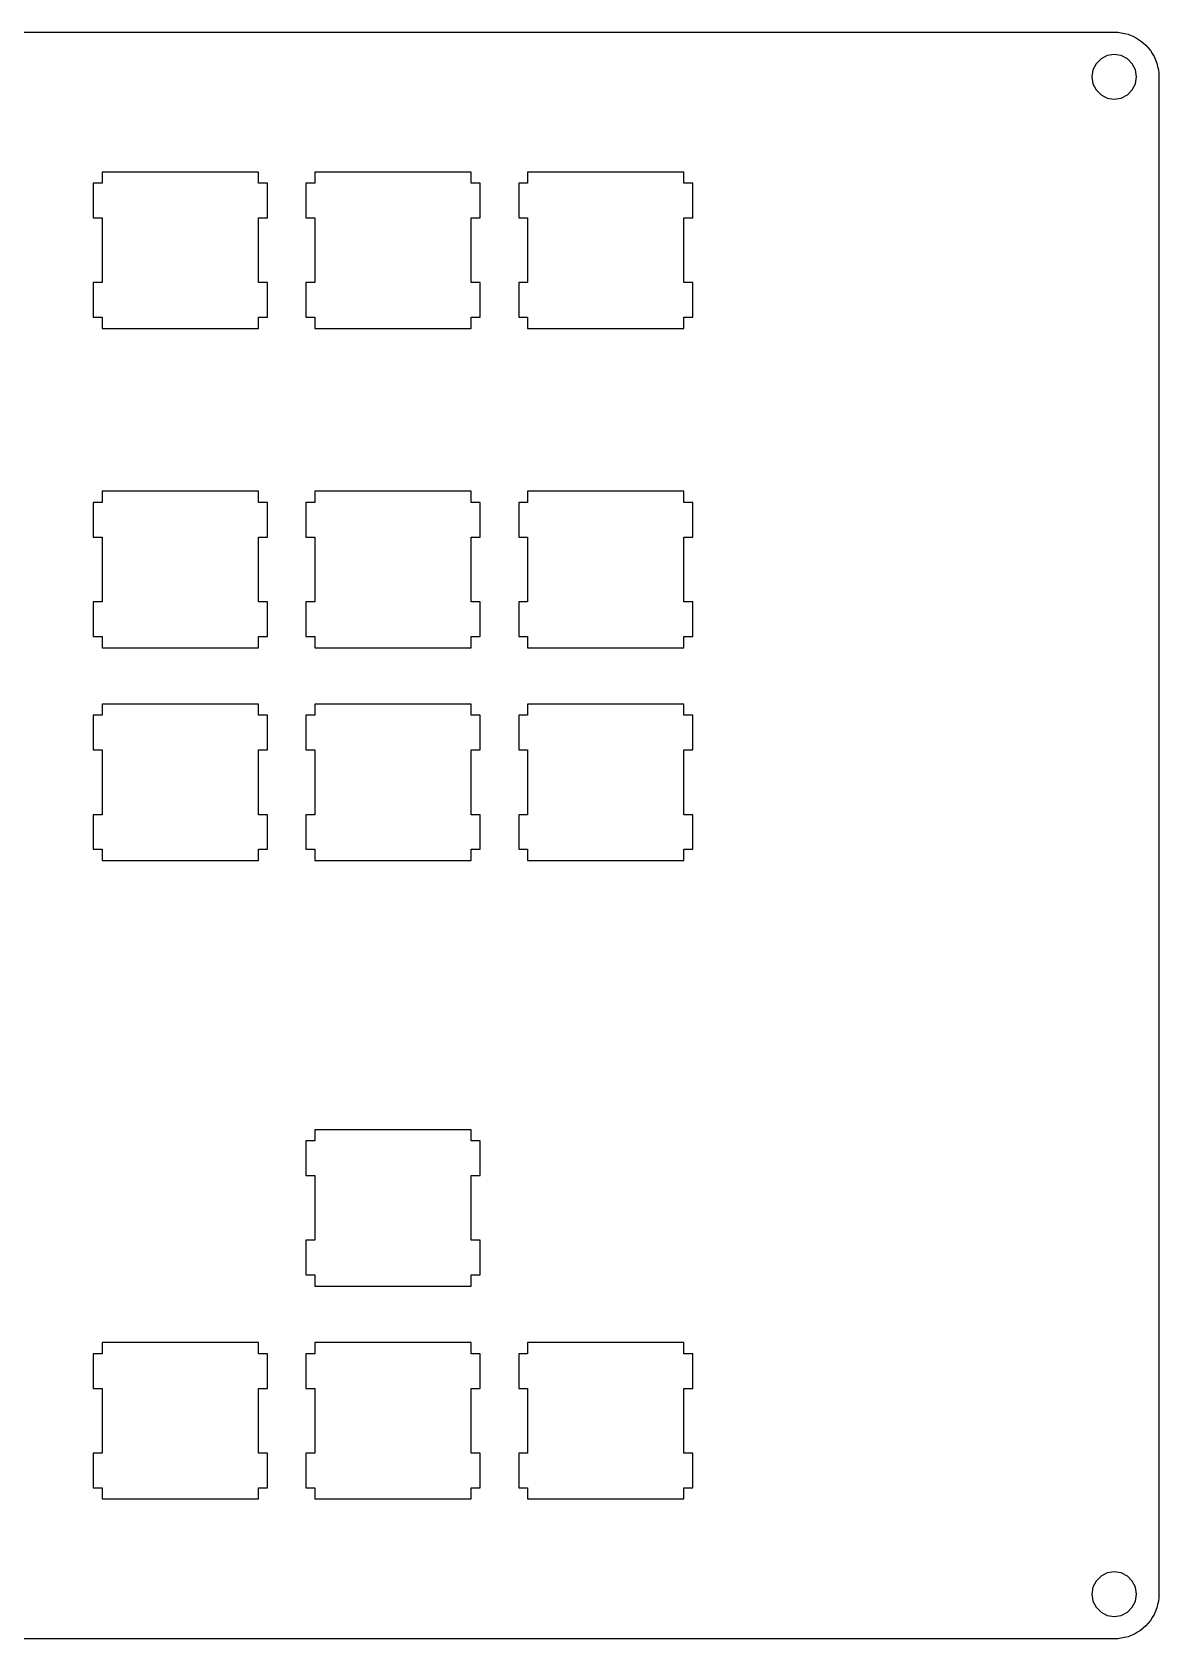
# Model space of a CAD drawing. Extents: x 0 to 274, y 0 to 144.
# Drawn here: x 173 to 273.9, y 0.4 to 144.2 of the extents above; entities that cross this region are included whole.
import ezdxf

# ---------------------------------------------------------------- set-up
doc = ezdxf.new("R2010")
doc.units = 0
doc.layers.get('0').update_dxf_attribs({"linetype": 'CONTINUOUS'})

msp = doc.modelspace()

# ---------------------------------------------------------------- linework, layer by layer
at = {"color": 0}
for p, q in [((4.09554, 144.191), (269.933, 144.191)), ((269.933, 144.191), (270.247, 144.179)), ((270.247, 144.179), (270.56, 144.141)), ((270.56, 144.141), (270.867, 144.081)), ((270.867, 144.081), (271.169, 143.995)), ((271.169, 143.995), (271.464, 143.886)), ((271.464, 143.886), (271.749, 143.756)), ((271.749, 143.756), (272.023, 143.601)), ((272.023, 143.601), (272.284, 143.427)), ((272.284, 143.427), (272.532, 143.233)), ((272.532, 143.233), (272.762, 143.02)), ((272.762, 143.02), (272.976, 142.788)), ((272.976, 142.788), (273.17, 142.543)), ((273.17, 142.543), (273.345, 142.281)), ((268.315, 141.366), (268.031, 140.809)), ((268.757, 141.81), (268.315, 141.366)), ((269.315, 142.094), (268.757, 141.81)), ((269.933, 142.19), (269.315, 142.094)), ((270.552, 142.094), (269.933, 142.19)), ((271.11, 141.81), (270.552, 142.094)), ((271.552, 141.366), (271.11, 141.81)), ((271.836, 140.809), (271.552, 141.366)), ((273.345, 142.281), (273.498, 142.007)), ((273.498, 142.007), (273.63, 141.721)), ((273.63, 141.721), (273.738, 141.428)), ((273.738, 141.428), (273.823, 141.125)), ((273.823, 141.125), (273.885, 140.816)), ((268.031, 140.809), (267.933, 140.191)), ((267.933, 140.191), (268.031, 139.573)), ((268.031, 139.573), (268.315, 139.015)), ((271.552, 139.015), (271.836, 139.573)), ((271.934, 140.191), (271.836, 140.809)), ((271.836, 139.573), (271.934, 140.191)), ((273.885, 140.816), (273.921, 140.505)), ((273.921, 140.505), (273.933, 140.191)), ((273.933, 140.191), (273.933, 4.36425)), ((268.315, 139.015), (268.757, 138.573)), ((268.757, 138.573), (269.315, 138.289)), ((269.315, 138.289), (269.933, 138.191)), ((269.933, 138.191), (270.552, 138.289)), ((270.552, 138.289), (271.11, 138.573)), ((271.11, 138.573), (271.552, 139.015)), ((179.307, 131.666), (179.307, 130.666)), ((193.307, 131.666), (179.307, 131.666)), ((193.307, 130.666), (193.307, 131.666)), ((198.357, 131.666), (198.357, 130.666)), ((212.357, 131.666), (198.357, 131.666)), ((212.357, 130.666), (212.357, 131.666)), ((217.407, 131.666), (217.407, 130.666)), ((231.407, 131.666), (217.407, 131.666)), ((231.407, 130.666), (231.407, 131.666)), ((179.307, 130.666), (178.507, 130.666)), ((178.507, 130.666), (178.507, 127.565)), ((194.108, 130.666), (193.307, 130.666)), ((194.108, 127.565), (194.108, 130.666)), ((198.357, 130.666), (197.557, 130.666)), ((197.557, 130.666), (197.557, 127.565)), ((213.158, 130.666), (212.357, 130.666)), ((213.158, 127.565), (213.158, 130.666)), ((217.407, 130.666), (216.607, 130.666)), ((216.607, 130.666), (216.607, 127.565)), ((232.208, 130.666), (231.407, 130.666)), ((232.208, 127.565), (232.208, 130.666)), ((178.507, 127.565), (179.307, 127.565)), ((179.307, 127.565), (179.307, 121.766)), ((193.307, 121.766), (193.307, 127.565)), ((193.307, 127.565), (194.108, 127.565)), ((197.557, 127.565), (198.357, 127.565)), ((198.357, 127.565), (198.357, 121.766)), ((212.357, 121.766), (212.357, 127.565)), ((212.357, 127.565), (213.158, 127.565)), ((216.607, 127.565), (217.407, 127.565)), ((217.407, 127.565), (217.407, 121.766)), ((231.407, 121.766), (231.407, 127.565)), ((231.407, 127.565), (232.208, 127.565)), ((179.307, 121.766), (178.507, 121.766)), ((178.507, 121.766), (178.507, 118.666)), ((194.108, 121.766), (193.307, 121.766)), ((194.108, 118.666), (194.108, 121.766)), ((198.357, 121.766), (197.557, 121.766)), ((197.557, 121.766), (197.557, 118.666)), ((213.158, 121.766), (212.357, 121.766)), ((213.158, 118.666), (213.158, 121.766)), ((217.407, 121.766), (216.607, 121.766)), ((216.607, 121.766), (216.607, 118.666)), ((232.208, 121.766), (231.407, 121.766)), ((232.208, 118.666), (232.208, 121.766)), ((178.507, 118.666), (179.307, 118.666)), ((179.307, 118.666), (179.307, 117.665)), ((193.307, 117.665), (193.307, 118.666)), ((193.307, 118.666), (194.108, 118.666)), ((197.557, 118.666), (198.357, 118.666)), ((198.357, 118.666), (198.357, 117.665)), ((212.357, 117.665), (212.357, 118.666)), ((212.357, 118.666), (213.158, 118.666)), ((216.607, 118.666), (217.407, 118.666)), ((217.407, 118.666), (217.407, 117.665)), ((231.407, 117.665), (231.407, 118.666)), ((231.407, 118.666), (232.208, 118.666)), ((179.307, 117.665), (193.307, 117.665)), ((198.357, 117.665), (212.357, 117.665)), ((217.407, 117.665), (231.407, 117.665)), ((179.307, 103.091), (179.307, 102.091)), ((193.307, 103.091), (179.307, 103.091)), ((193.307, 102.091), (193.307, 103.091)), ((198.357, 103.091), (198.357, 102.091)), ((212.357, 103.091), (198.357, 103.091)), ((212.357, 102.091), (212.357, 103.091)), ((217.407, 103.091), (217.407, 102.091)), ((231.407, 103.091), (217.407, 103.091)), ((231.407, 102.091), (231.407, 103.091)), ((179.307, 102.091), (178.507, 102.091)), ((178.507, 102.091), (178.507, 98.9901)), ((194.108, 102.091), (193.307, 102.091)), ((194.108, 98.9901), (194.108, 102.091)), ((198.357, 102.091), (197.557, 102.091)), ((197.557, 102.091), (197.557, 98.9901)), ((213.158, 102.091), (212.357, 102.091)), ((213.158, 98.9901), (213.158, 102.091)), ((217.407, 102.091), (216.607, 102.091)), ((216.607, 102.091), (216.607, 98.9901)), ((232.208, 102.091), (231.407, 102.091)), ((232.208, 98.9901), (232.208, 102.091)), ((178.507, 98.9901), (179.307, 98.9901)), ((179.307, 98.9901), (179.307, 93.1912)), ((193.307, 93.1912), (193.307, 98.9901)), ((193.307, 98.9901), (194.108, 98.9901)), ((197.557, 98.9901), (198.357, 98.9901)), ((198.357, 98.9901), (198.357, 93.1912)), ((212.357, 93.1912), (212.357, 98.9901)), ((212.357, 98.9901), (213.158, 98.9901)), ((216.607, 98.9901), (217.407, 98.9901)), ((217.407, 98.9901), (217.407, 93.1912)), ((231.407, 93.1912), (231.407, 98.9901)), ((231.407, 98.9901), (232.208, 98.9901)), ((179.307, 93.1912), (178.507, 93.1912)), ((178.507, 93.1912), (178.507, 90.0906)), ((194.108, 93.1912), (193.307, 93.1912)), ((194.108, 90.0906), (194.108, 93.1912)), ((198.357, 93.1912), (197.557, 93.1912)), ((197.557, 93.1912), (197.557, 90.0906)), ((213.158, 93.1912), (212.357, 93.1912)), ((213.158, 90.0906), (213.158, 93.1912)), ((217.407, 93.1912), (216.607, 93.1912)), ((216.607, 93.1912), (216.607, 90.0906)), ((232.208, 93.1912), (231.407, 93.1912)), ((232.208, 90.0906), (232.208, 93.1912)), ((178.507, 90.0906), (179.307, 90.0906)), ((179.307, 90.0906), (179.307, 89.0901)), ((193.307, 89.0901), (193.307, 90.0906)), ((193.307, 90.0906), (194.108, 90.0906)), ((197.557, 90.0906), (198.357, 90.0906)), ((198.357, 90.0906), (198.357, 89.0901)), ((212.357, 89.0901), (212.357, 90.0906)), ((212.357, 90.0906), (213.158, 90.0906)), ((216.607, 90.0906), (217.407, 90.0906)), ((217.407, 90.0906), (217.407, 89.0901)), ((231.407, 89.0901), (231.407, 90.0906)), ((231.407, 90.0906), (232.208, 90.0906)), ((179.307, 89.0901), (193.307, 89.0901)), ((198.357, 89.0901), (212.357, 89.0901)), ((217.407, 89.0901), (231.407, 89.0901)), ((179.307, 84.0412), (179.307, 83.0407)), ((193.307, 84.0412), (179.307, 84.0412)), ((193.307, 83.0407), (193.307, 84.0412)), ((198.357, 84.0412), (198.357, 83.0407)), ((212.357, 84.0412), (198.357, 84.0412)), ((212.357, 83.0407), (212.357, 84.0412)), ((217.407, 84.0412), (217.407, 83.0407)), ((231.407, 84.0412), (217.407, 84.0412)), ((231.407, 83.0407), (231.407, 84.0412)), ((179.307, 83.0407), (178.507, 83.0407)), ((178.507, 83.0407), (178.507, 79.9402)), ((194.108, 83.0407), (193.307, 83.0407)), ((194.108, 79.9402), (194.108, 83.0407)), ((198.357, 83.0407), (197.557, 83.0407)), ((197.557, 83.0407), (197.557, 79.9402)), ((213.158, 83.0407), (212.357, 83.0407)), ((213.158, 79.9402), (213.158, 83.0407)), ((217.407, 83.0407), (216.607, 83.0407)), ((216.607, 83.0407), (216.607, 79.9402)), ((232.208, 83.0407), (231.407, 83.0407)), ((232.208, 79.9402), (232.208, 83.0407)), ((178.507, 79.9402), (179.307, 79.9402)), ((179.307, 79.9402), (179.307, 74.1412)), ((193.307, 74.1412), (193.307, 79.9402)), ((193.307, 79.9402), (194.108, 79.9402)), ((197.557, 79.9402), (198.357, 79.9402)), ((198.357, 79.9402), (198.357, 74.1412)), ((212.357, 74.1412), (212.357, 79.9402)), ((212.357, 79.9402), (213.158, 79.9402)), ((216.607, 79.9402), (217.407, 79.9402)), ((217.407, 79.9402), (217.407, 74.1412)), ((231.407, 74.1412), (231.407, 79.9402)), ((231.407, 79.9402), (232.208, 79.9402)), ((179.307, 74.1412), (178.507, 74.1412)), ((178.507, 74.1412), (178.507, 71.0406)), ((194.108, 74.1412), (193.307, 74.1412)), ((194.108, 71.0406), (194.108, 74.1412)), ((198.357, 74.1412), (197.557, 74.1412)), ((197.557, 74.1412), (197.557, 71.0406)), ((213.158, 74.1412), (212.357, 74.1412)), ((213.158, 71.0406), (213.158, 74.1412)), ((217.407, 74.1412), (216.607, 74.1412)), ((216.607, 74.1412), (216.607, 71.0406)), ((232.208, 74.1412), (231.407, 74.1412)), ((232.208, 71.0406), (232.208, 74.1412)), ((178.507, 71.0406), (179.307, 71.0406)), ((179.307, 71.0406), (179.307, 70.0401)), ((193.307, 70.0401), (193.307, 71.0406)), ((193.307, 71.0406), (194.108, 71.0406)), ((197.557, 71.0406), (198.357, 71.0406)), ((198.357, 71.0406), (198.357, 70.0401)), ((212.357, 70.0401), (212.357, 71.0406)), ((212.357, 71.0406), (213.158, 71.0406)), ((216.607, 71.0406), (217.407, 71.0406)), ((217.407, 71.0406), (217.407, 70.0401)), ((231.407, 70.0401), (231.407, 71.0406)), ((231.407, 71.0406), (232.208, 71.0406)), ((179.307, 70.0401), (193.307, 70.0401)), ((198.357, 70.0401), (212.357, 70.0401)), ((217.407, 70.0401), (231.407, 70.0401)), ((198.357, 44.9407), (197.557, 44.9407)), ((197.557, 44.9407), (197.557, 41.8401)), ((198.357, 45.9412), (198.357, 44.9407)), ((212.357, 45.9412), (198.357, 45.9412)), ((212.357, 44.9407), (212.357, 45.9412)), ((213.158, 44.9407), (212.357, 44.9407)), ((213.158, 41.8401), (213.158, 44.9407)), ((197.557, 41.8401), (198.357, 41.8401)), ((198.357, 41.8401), (198.357, 36.0412)), ((212.357, 36.0412), (212.357, 41.8401)), ((212.357, 41.8401), (213.158, 41.8401)), ((198.357, 36.0412), (197.557, 36.0412)), ((197.557, 36.0412), (197.557, 32.9406)), ((213.158, 36.0412), (212.357, 36.0412)), ((213.158, 32.9406), (213.158, 36.0412)), ((197.557, 32.9406), (198.357, 32.9406)), ((198.357, 32.9406), (198.357, 31.9402)), ((198.357, 31.9402), (212.357, 31.9402)), ((212.357, 31.9402), (212.357, 32.9406)), ((212.357, 32.9406), (213.158, 32.9406)), ((179.307, 25.8906), (178.507, 25.8906)), ((178.507, 25.8906), (178.507, 22.79)), ((179.307, 26.8911), (179.307, 25.8906)), ((193.307, 26.8911), (179.307, 26.8911)), ((193.307, 25.8906), (193.307, 26.8911)), ((194.108, 25.8906), (193.307, 25.8906)), ((194.108, 22.79), (194.108, 25.8906)), ((198.357, 25.8906), (197.557, 25.8906)), ((197.557, 25.8906), (197.557, 22.79)), ((198.357, 26.8911), (198.357, 25.8906)), ((212.357, 26.8911), (198.357, 26.8911)), ((212.357, 25.8906), (212.357, 26.8911)), ((213.158, 25.8906), (212.357, 25.8906)), ((213.158, 22.79), (213.158, 25.8906)), ((217.407, 25.8906), (216.607, 25.8906)), ((216.607, 25.8906), (216.607, 22.79)), ((217.407, 26.8911), (217.407, 25.8906)), ((231.407, 26.8911), (217.407, 26.8911)), ((231.407, 25.8906), (231.407, 26.8911)), ((232.208, 25.8906), (231.407, 25.8906)), ((232.208, 22.79), (232.208, 25.8906)), ((178.507, 22.79), (179.307, 22.79)), ((179.307, 22.79), (179.307, 16.9912)), ((193.307, 16.9912), (193.307, 22.79)), ((193.307, 22.79), (194.108, 22.79)), ((197.557, 22.79), (198.357, 22.79)), ((198.357, 22.79), (198.357, 16.9912)), ((212.357, 16.9912), (212.357, 22.79)), ((212.357, 22.79), (213.158, 22.79)), ((216.607, 22.79), (217.407, 22.79)), ((217.407, 22.79), (217.407, 16.9912)), ((231.407, 16.9912), (231.407, 22.79)), ((231.407, 22.79), (232.208, 22.79)), ((179.307, 16.9912), (178.507, 16.9912)), ((178.507, 16.9912), (178.507, 13.8906)), ((194.108, 16.9912), (193.307, 16.9912)), ((194.108, 13.8906), (194.108, 16.9912)), ((198.357, 16.9912), (197.557, 16.9912)), ((197.557, 16.9912), (197.557, 13.8906)), ((213.158, 16.9912), (212.357, 16.9912)), ((213.158, 13.8906), (213.158, 16.9912)), ((217.407, 16.9912), (216.607, 16.9912)), ((216.607, 16.9912), (216.607, 13.8906)), ((232.208, 16.9912), (231.407, 16.9912)), ((232.208, 13.8906), (232.208, 16.9912)), ((178.507, 13.8906), (179.307, 13.8906)), ((179.307, 13.8906), (179.307, 12.8902)), ((193.307, 12.8902), (193.307, 13.8906)), ((193.307, 13.8906), (194.108, 13.8906)), ((197.557, 13.8906), (198.357, 13.8906)), ((198.357, 13.8906), (198.357, 12.8902)), ((212.357, 12.8902), (212.357, 13.8906)), ((212.357, 13.8906), (213.158, 13.8906)), ((216.607, 13.8906), (217.407, 13.8906)), ((217.407, 13.8906), (217.407, 12.8902)), ((231.407, 12.8902), (231.407, 13.8906)), ((231.407, 13.8906), (232.208, 13.8906)), ((179.307, 12.8902), (193.307, 12.8902)), ((198.357, 12.8902), (212.357, 12.8902)), ((217.407, 12.8902), (231.407, 12.8902)), ((268.757, 5.98343), (268.315, 5.54108)), ((269.315, 6.26731), (268.757, 5.98343)), ((269.933, 6.36517), (269.315, 6.26731)), ((270.552, 6.26731), (269.933, 6.36517)), ((271.11, 5.98343), (270.552, 6.26731)), ((271.552, 5.54108), (271.11, 5.98343)), ((268.031, 4.98299), (267.933, 4.36425)), ((267.933, 4.36425), (268.031, 3.74689)), ((268.315, 5.54108), (268.031, 4.98299)), ((271.836, 4.98299), (271.552, 5.54108)), ((271.934, 4.36425), (271.836, 4.98299)), ((271.836, 3.74689), (271.934, 4.36425)), ((273.933, 4.36425), (273.921, 4.05144)), ((268.031, 3.74689), (268.315, 3.19016)), ((268.315, 3.19016), (268.757, 2.74643)), ((271.11, 2.74643), (271.552, 3.19016)), ((271.552, 3.19016), (271.836, 3.74689)), ((273.738, 3.12815), (273.63, 2.83463)), ((273.823, 3.43131), (273.738, 3.12815)), ((273.885, 3.74001), (273.823, 3.43131)), ((273.921, 4.05144), (273.885, 3.74001)), ((268.757, 2.74643), (269.315, 2.46255)), ((269.315, 2.46255), (269.933, 2.36472)), ((269.933, 2.36472), (270.552, 2.46255)), ((270.552, 2.46255), (271.11, 2.74643)), ((272.762, 1.53651), (272.532, 1.3243)), ((272.976, 1.76802), (272.762, 1.53651)), ((273.17, 2.01331), (272.976, 1.76802)), ((273.345, 2.27514), (273.17, 2.01331)), ((273.498, 2.54937), (273.345, 2.27514)), ((273.63, 2.83463), (273.498, 2.54937)), ((269.933, 0.36518), (4.09554, 0.36518)), ((270.247, 0.37758), (269.933, 0.36518)), ((270.56, 0.41479), (270.247, 0.37758)), ((270.867, 0.47542), (270.56, 0.41479)), ((271.169, 0.56086), (270.867, 0.47542)), ((271.464, 0.66973), (271.169, 0.56086)), ((271.749, 0.80064), (271.464, 0.66973)), ((272.023, 0.95498), (271.749, 0.80064)), ((272.284, 1.12861), (272.023, 0.95498)), ((272.532, 1.3243), (272.284, 1.12861))]:
    msp.add_line(p, q, dxfattribs=at)

doc.saveas('drawing.dxf')
